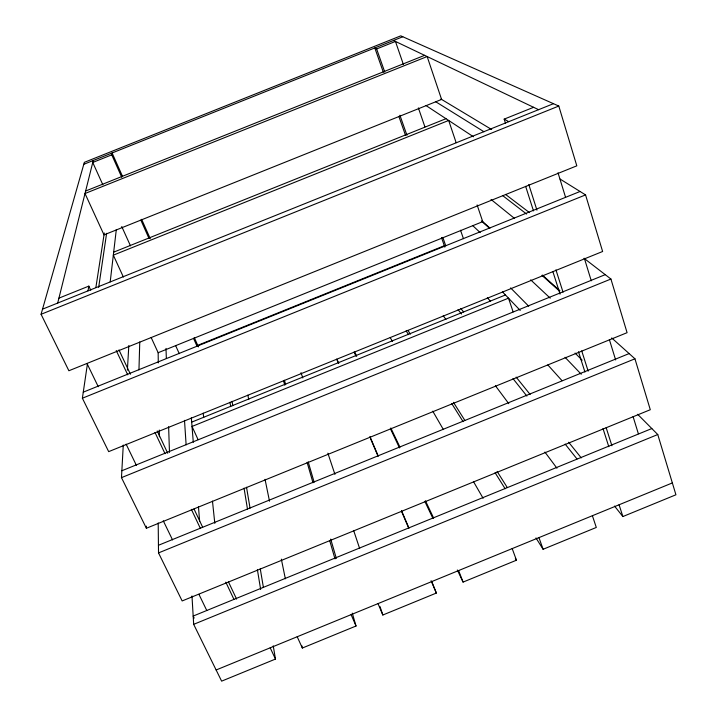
<?xml version="1.0" encoding="UTF-8"?>
<svg xmlns="http://www.w3.org/2000/svg" width="717" height="717" viewBox="0 0 717 717"><rect width="100%" height="100%" fill="white"/><g stroke="black" fill="none" stroke-linecap="round" stroke-linejoin="round"><path stroke-width="1.08" d="M584.023 258.308L610.92 279.038L627.079 332.679L146.385 528.259L146.402 526.153M138.955 369.9L139.761 341.955M146.385 528.259L121.478 477.639L123.27 445.042M127.384 370.169L128.827 345.495M110.203 281.862L116.297 229.691M560.085 179.062L585.565 194.907L602.621 251.497L108.679 451.638L82.383 398.213L87.492 363.474M98.668 287.365L106.609 233.321M95.881 287.463L104.306 232.989M88.012 290.869L88.836 286.119L58.928 298.147M121.756 177.278L111.762 154.854L112.094 152.972L122.544 176.445M57.701 303.058L93.237 160.509M41.075 314.279L84.355 162.338L400.767 35.85L558.794 106.053L576.809 165.833L68.877 370.752L41.075 314.279L558.794 106.053M651.825 428.551L193.178 616.064L194.164 618.072M273.24 645.847L275.471 659.066L221.625 681.15L193.671 624.346L657.767 434.538L675.925 494.784L622.867 516.554L614.523 506.077M216.131 669.983L672.349 482.935M297.197 636.741L302.35 648.034L356.026 626.013L352.28 613.134M378.02 603.606L382.833 615.016L436.357 593.058L431.768 581.568M457.338 569.988L463.074 582.096L516.446 560.21L512.198 548.595M535.975 537.929L543.092 549.276L596.302 527.452L592.394 515.72M158.439 545.279L629.123 353.58M158.52 552.906L634.948 358.805L650.292 409.721L182.154 600.945L158.52 552.906L158.197 522.935M191.681 422.143L505.458 294.974M121.854 470.746L605.238 274.656M121.478 477.639L610.92 279.038M197.085 345.603L444.728 245.572M83.28 392.154L580.062 191.484M82.383 398.213L585.565 194.907M113.68 252.16L445.992 118.699M505.539 123.405L504.176 119.13L533.609 107.299M42.536 309.152L553.479 103.687M83.799 164.283L402.793 36.755M111.762 154.854L92.744 162.454L102.872 184.834M383.326 72.184L374.803 47.949L376.631 48.953L395.452 41.434L403.456 64.638M85.628 191.027L424.616 55.334M393.463 40.484L538.592 109.683M504.176 119.13L508.783 121.666M440.982 99.063L491.692 129.544M435.461 101.59L483.975 131.749M425.997 105.551L473.453 136.759M505.521 194.406L529.496 212.644M502.707 195.642L526.574 214.033M491.02 199.443L514.528 218.443M482.398 221.338L489.899 228.06M542.419 275.113L559.932 290.788M481.331 220.944L489.63 228.391M541.944 275.337L559.377 290.985M611.691 337.931L634.948 358.805M472.862 225.747L480.193 232.604M530.688 279.872L550.235 298.173M637.664 414.301L657.767 434.538M510.612 287.911L528.698 306.186M575.079 353.069L582.15 360.221M502.456 291.846L520.228 310.425M565.041 357.281L581.272 374.247M487.354 297.77L490.338 301.086M547.851 364.944L562.047 380.7M460.807 308.48L463.612 311.958M516.132 377.097L530.141 394.467M568.653 442.237L581.254 457.876M458.055 309.654L461.533 314.019M512.996 378.621L526.896 396.08M565.148 444.092L576.97 458.934M443.24 315.803L445.911 319.388M495.411 385.728L508.783 403.662M544.902 452.068L556.948 468.201M407.955 330.394L410.348 334.176M453.413 402.309L464.786 420.287M497.087 471.383L507.251 487.47M406.154 330.869L408.529 334.651M451.8 403.671L463.065 421.632M495.071 472.691L505.153 488.761M390.245 337.635L392.486 341.507M432.763 411.182L443.393 429.573M473.605 481.824L483.115 498.27M515.335 558.265L516.446 560.21M87.026 363.528L98.265 386.714M126.12 444.164L136.382 465.324M163.261 520.766L172.546 539.91M198.941 594.339L206.756 610.463M354.79 352.164L356.707 356.206M390.837 427.995L399.969 447.211M425.441 500.798L433.615 517.988M354.081 352.065L355.99 356.098M390.415 428.739L399.494 447.91M424.831 501.38L432.96 518.534M116.235 350.541L127.725 374.821M154.997 432.468L165.044 453.709M191.358 509.339L200.446 528.554M225.81 582.159L233.939 599.358M88.836 286.119L90.754 290.17M118.959 349.932L130.44 374.238M157.211 430.962L167.733 453.252M194.029 508.962L202.642 527.192M228.463 581.89L236.592 599.107M270.201 647.809L275.471 659.066M123.378 277.031L113.322 255.153L448.672 120.456L456.146 142.674M151.206 337.599L158.152 352.71L482.738 221.652L477.11 204.937M198.089 439.646L192.031 426.445L508.496 298.164L513.112 311.859M121.747 226.536L130.494 245.868M175.602 345.549L179.286 353.687M141.625 219.321L150.265 238.707M194.343 337.716L198.43 346.903M140.828 220.083L149.002 238.429M193.509 338.316L197.139 346.472M351.106 614.639L356.026 626.013M336.999 359.369L338.756 363.483M369.909 436.519L378.244 456.066M401.502 510.585L408.959 528.079M336.694 359.136L338.451 363.259M370.501 438.49L377.967 456.003M401.672 511.651L408.699 528.142M431.087 580.698L436.357 593.058M458.611 570.562L463.074 582.096M538.96 537.625L543.092 549.276M376.631 48.953L384.769 72.112M399.925 115.276L406.951 135.28M442.81 237.39L445.768 245.806M398.885 116.45L405.562 135.423M441.511 237.659L444.845 247.141M418.361 107.882L424.903 126.864M460.538 230.229L463.442 238.671M379.992 606.537L382.833 615.016M301.023 372.679L302.798 377.976M327.866 453.18L334.938 474.367M353.651 530.517L359.656 548.523M619.076 504.777L622.867 516.554M525.651 186.357L533.484 210.897M552.915 271.716L560.067 294.122M578.476 351.742L584.947 372.015M603.006 428.569L608.805 446.709M528.796 184.565L536.943 210.153M555.935 269.852L563.06 292.24M581.72 350.882L588.164 371.137M606.152 427.637L611.915 445.768M558.014 172.779L565.588 197.381M584.364 258.344L591.274 280.804M609.387 339.634L615.643 359.952M633.093 416.64L638.363 433.749M284.425 380.261L285.68 384.554M308.193 461.82L314.136 482.209M330.707 539.085L336.336 558.409M283.547 380.888L284.783 385.181M307.1 462.384L312.988 482.756M329.721 540.654L334.991 558.884M301.893 645.847L302.35 648.034M247.849 395.148L248.736 399.521M265.039 479.323L269.502 501.192M281.342 559.126L285.357 578.807M232.057 401.332L232.792 405.741M246.523 487.246L250.054 508.174M260.253 568.751L263.408 587.474M229.987 402.255L230.704 406.656M244.049 488.143L247.473 509.061M257.394 569.63L260.638 589.446M203.207 413.153L203.682 417.608M212.465 501.093L214.813 523.356M191.331 417.814L193.294 442.317M198.475 506.919L199.64 521.393M184.502 420.359L186.124 444.845M191.977 595.944L193.671 624.346M166.003 348.39L166.344 358.455M168.62 426.66L169.481 452.382M158.152 352.827L158.296 362.901M159.291 430.066L159.389 436.778M441.591 99.43L104.01 234.88L85.009 193.518L427.153 56.544L441.591 99.43"/></g></svg>
